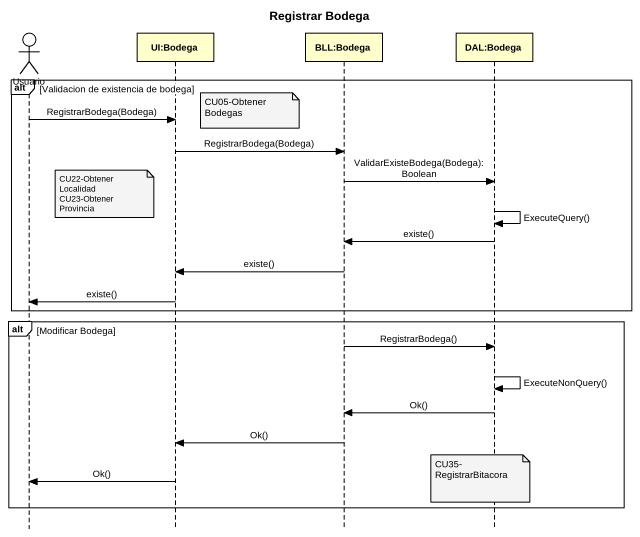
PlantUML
@startuml
title Registrar Bodega
hide footbox
actor Usuario
participant "UI:Bodega" as UI_Bodega
participant "BLL:Bodega" as BLL_Bodega
participant "DAL:Bodega" as DAL_Bodega

alt Validacion de existencia de bodega
  note right of UI_Bodega : CU05-Obtener Bodegas
  Usuario -> UI_Bodega : RegistrarBodega(Bodega)
  UI_Bodega -> BLL_Bodega : RegistrarBodega(Bodega)
  BLL_Bodega -> DAL_Bodega : ValidarExisteBodega(Bodega): Boolean
  note left of UI_Bodega
    CU22-ObtenerLocalidad
    CU23-ObtenerProvincia
  end note
  DAL_Bodega -> DAL_Bodega : ExecuteQuery()
  DAL_Bodega -> BLL_Bodega : existe()
  BLL_Bodega -> UI_Bodega : existe()
  UI_Bodega -> Usuario : existe()
end
alt Modificar Bodega
  BLL_Bodega -> DAL_Bodega : RegistrarBodega()
  DAL_Bodega -> DAL_Bodega : ExecuteNonQuery()
  DAL_Bodega -> BLL_Bodega : Ok()
  BLL_Bodega -> UI_Bodega : Ok()
  note over DAL_Bodega : CU35- RegistrarBitacora
  UI_Bodega -> Usuario : Ok()
end
@enduml
